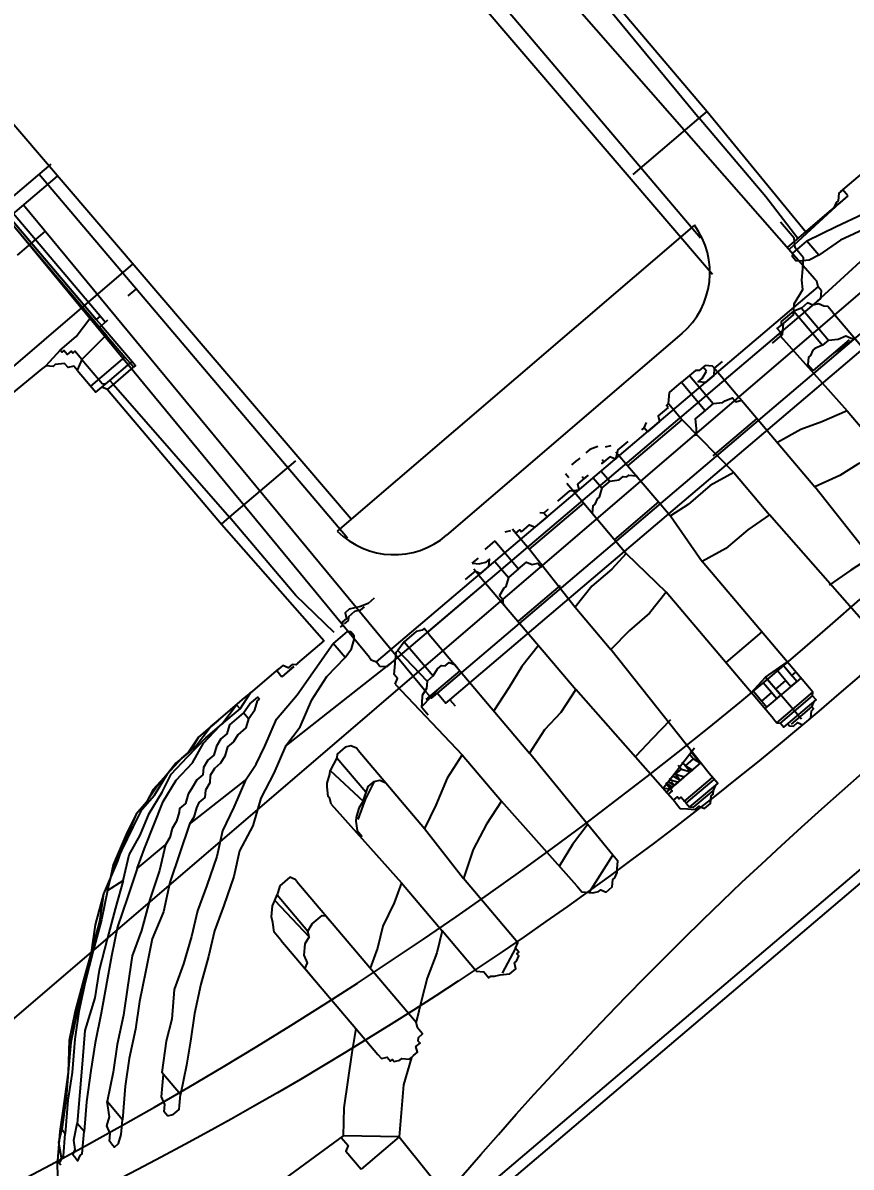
# Model space of a CAD drawing. Extents: x 741 to 1339, y 725 to 848.
# Drawn here: x 1106.1481 to 1106.215, y 786.64 to 786.7324 of the extents above; entities that cross this region are included whole.
import ezdxf

# ---------------------------------------------------------------- set-up
doc = ezdxf.new("R2010")
doc.units = 0
doc.header["$MEASUREMENT"] = 0
doc.linetypes.add('CONTINU', pattern=[0])
for name, color, linetype in [('Lay Out', 31, 'CONTINUOUS'), ('PAREDES', 7, 'CONTINUOUS'), ('PENA-008', 8, 'CONTINUOUS'), ('Textos', 7, 'CONTINUOUS')]:
    doc.layers.add(name, color=color, linetype=linetype)
doc.styles.add('PADRAO MK', font='AVGARDN.TTF')

# ---------------------------------------------------------------- blocks, each defined once
blk = doc.blocks.new('A$C12870BC7')
at = {"layer": 'Lay Out', "linetype": 'CONTINU', "ltscale": 0.6}
for p, q in [((0.5601390961999755, 1.334536180841283), (0.5601390961999755, 2.093738953099333)), ((0.5951683744190746, 1.330536813411541), (0.5951683744190746, 2.093738953099333)), ((0.5966534100440981, 1.334536180841283), (0.5586540605749519, 1.334536180841283)), ((0.5901717362960994, 1.328536283556573), (0.5651357343229506, 1.328536283556573))]:
    blk.add_line(p, q, dxfattribs=at)
for points in [[(0.6967565230660853, 1.321658732259962, -0.2346582876404976), (0.4303906539192326, 1.338361072282638, -0.2724958945793168), (0.3803914981811545, 1.424962139479035), (0.3803914981645562, 1.698162576223027, 0.181631847813923), (0.3554664030363597, 1.764220735829227), (0.3205243895328636, 1.803931237644761, -0.2287867366479341), (0.2969057448005401, 1.90080262612743), (0.3316987892968086, 2.113929836865523, -0.2933850769830161), (0.4511025660842165, 2.213944136514343, -0.1403447976405282), (0.7096735825845712, 2.213944136514343, -0.2933837954723123), (0.8290773593718654, 2.113929836865523), (0.8638704042031691, 1.90080262612743, -0.2287867366479265), (0.8402517594708456, 1.803931237644761), (0.8325992414578991, 1.795234391070167)], [(0.5601390961999755, 1.361677215980322), (0.4656318878979278, 1.361677215980322, -0.4350229452934887), (0.3681762220110727, 1.462109669691486), (0.3681762220110727, 1.821039194144092)], [(0.6947751084043716, 1.321677900749833), (0.4660010398337704, 1.321677900749833, -0.431665861156817), (0.3281769067804703, 1.463028193576307), (0.3281769067804703, 1.80784181286846)], [(0.4825585921971083, 0.8032632683002845, -0.3597921517499506), (0.407233389191731, 0.8373111928786017), (0.3281769067804703, 1.000554666884241, -0.2647813905826798), (0.3378549127392603, 1.177790438661773, -0.4712913038791305), (0.8229212354989954, 1.177790438661773, -0.264781390582695), (0.8325992414578991, 1.000554666884241), (0.7535427590465247, 0.8373111928786017, -0.3597921517499867), (0.6782175560410337, 0.8032632683002845, 0.123434355026212), (0.4790812568735987, 0.8024173506307903)]]:
    blk.add_lwpolyline(points, format="xyb", dxfattribs=at)
for points in [[(0.554774333235116, 1.360619608153925), (0.5549411124591757, 1.396790581048677)], [(0.554774333235116, 1.360619608153925), (0.5549401314048623, 1.396577810619888)], [(0.5549851415553917, 1.360193086242148), (0.5551519207794513, 1.3963640591369)], [(0.6012072210796191, 1.324872095662627), (0.6004416094303338, 1.389559211287192)], [(0.5555362573581419, 1.38742573901915), (0.5554077392501426, 1.359552812847156)], [(0.5551077733377383, 1.386789389841184), (0.5549871036639047, 1.360618627099726)], [(0.5963527433877402, 1.333405477062357), (0.5965656321619122, 1.379576660110402)], [(0.5435504774390552, 1.372161207184504), (0.5603593413136991, 1.372083703897957)], [(0.5539721858874032, 1.325089889708138), (0.5548273101650807, 1.372109211308739)], [(0.5589051479200293, 1.333578142611955), (0.5590827187409673, 1.372089590223609)], [(0.5437583425965045, 1.371096373986362), (0.5601390961999755, 1.371020844655519)], [(0.5556508040155563, 1.319975550983159), (0.5565245683241642, 1.371037510730744)], [(0.5535330286157318, 1.368285229915969), (0.5565118146187729, 1.368271495156492)], [(0.5511552738370824, 1.360210745218652), (0.5528574372675052, 1.3602028967846), (0.554774333235116, 1.360619608153925)], [(0.5547655037467507, 1.358704674294827), (0.554774333235116, 1.360619608153925)], [(0.554774333235116, 1.360619608153925), (0.5547655037467507, 1.358704674294827)], [(0.5549871036639047, 1.360618627099726), (0.5549851415553917, 1.360193086242148)], [(0.5358358029639589, 1.360281381125347), (0.5492393589236713, 1.360006804278342)], [(0.5511552738370824, 1.360210745218652), (0.5494521293524599, 1.360005823223915), (0.5492393589236713, 1.360006804278342)], [(0.5511454632945174, 1.358083040930765), (0.5511474254030304, 1.358508581788342), (0.5507228655996528, 1.358723314325758), (0.5507248277081658, 1.359148855183335), (0.5500884785303128, 1.359577339203739), (0.5498757081015242, 1.359578320257938), (0.5494521293524599, 1.360005823223915), (0.5492393589236713, 1.360006804278342)], [(0.551998507118185, 1.358504657571316), (0.552002431335211, 1.359355739286471), (0.5517896609064223, 1.359356720340671), (0.5517906419607357, 1.359569490769459), (0.5513651011031584, 1.359571452878086), (0.5513670632116714, 1.359996993735663), (0.5511542927828827, 1.359997974789863), (0.5511552738370824, 1.360210745218652)], [(0.5549821983925654, 1.359554774955782), (0.5547694279637767, 1.359555756009982)], [(0.5549821983925654, 1.359554774955782), (0.5549645394159484, 1.355724907237359)], [(0.5549851415553917, 1.360193086242148), (0.5549821983925654, 1.359554774955782)], [(0.5549821983925654, 1.359554774955782), (0.5556205096789313, 1.359551831792956)], [(0.555410682412969, 1.360191124133522), (0.5549851415553917, 1.360193086242148)], [(0.5556205096789313, 1.359551831792956), (0.5554077392501426, 1.359552812847156)], [(0.5581757169330217, 1.359965599999455), (0.5590267986481763, 1.359961675782429)], [(0.551998507118185, 1.358504657571316), (0.5511454632945174, 1.358083040930765)], [(0.551998507118185, 1.358504657571316), (0.55198869657562, 1.35637695328343)], [(0.551998507118185, 1.358504657571316), (0.5547655037467507, 1.358704674294827)], [(0.5547655037467507, 1.358704674294827), (0.5547547121498724, 1.356364199577925)], [(0.5547655037467507, 1.358704674294827), (0.5547547121498724, 1.356364199577925)], [(0.5511454632945174, 1.358083040930765), (0.5511346716976391, 1.35574256621409), (0.551772982984005, 1.355739623051264)], [(0.5511376148604654, 1.356380877500456), (0.5511346716976391, 1.35574256621409), (0.551772982984005, 1.355739623051264)], [(0.5511376148604654, 1.356380877500456), (0.5547547121498724, 1.356364199577925)], [(0.5519837913042807, 1.355313101139487), (0.551772982984005, 1.355739623051264)], [(0.551772982984005, 1.355739623051264), (0.5526240646991596, 1.355735698834238)], [(0.5519837913042807, 1.355313101139487), (0.551772982984005, 1.355739623051264)], [(0.55198869657562, 1.35637695328343), (0.551986734467107, 1.355951412425853), (0.5521985238415823, 1.355737660942864), (0.5526240646991596, 1.355735698834238)], [(0.5526221025906466, 1.35531015797666), (0.5526240646991596, 1.355735698834238)], [(0.5526240646991596, 1.355735698834238), (0.5547517689871597, 1.355725888291559)], [(0.5547498068786467, 1.355300347433982), (0.5547517689871597, 1.355725888291559)], [(0.5547498068786467, 1.355300347433982), (0.5547517689871597, 1.355725888291559)], [(0.5549645394159484, 1.355724907237359), (0.5549625773074354, 1.355299366379782), (0.5547498068786467, 1.355300347433982)], [(0.5547517689871597, 1.355725888291559), (0.5547547121498724, 1.356364199577925)], [(0.5547547121498724, 1.356364199577925), (0.5547517689871597, 1.355725888291559)], [(0.5549645394159484, 1.355724907237359), (0.5547517689871597, 1.355725888291559)], [(0.5519837913042807, 1.355313101139487), (0.5519180606689247, 1.341057482410193)], [(0.5519837913042807, 1.355313101139487), (0.5526221025906466, 1.35531015797666)], [(0.5526221025906466, 1.35531015797666), (0.5527691423840793, 1.341053558193167)], [(0.5526221025906466, 1.35531015797666), (0.5547498068786467, 1.355300347433982)], [(0.6028359237859036, 1.355078629171445), (0.6025574227217589, 1.340823991496578)], [(0.6034742350722695, 1.355075686008846), (0.6034085044369135, 1.340820067279552)], [(0.5519180606689247, 1.341057482410193), (0.5527691423840793, 1.341053558193167)], [(0.5519180606689247, 1.341057482410193), (0.5520729488964093, 1.328503046057236)], [(0.5531368010404663, 1.32849814078601), (0.552730881268019, 1.33275551147041), (0.5527691423840793, 1.341053558193167)], [(0.5527691423840793, 1.341053558193167), (0.5597905665343319, 1.341021183402759)], [(0.59553599857162, 1.340856366287213), (0.6025574227217589, 1.340823991496578)], [(0.6022867700916663, 1.32827151725202), (0.6025191616056986, 1.332525944773593), (0.6025574227217589, 1.340823991496578)], [(0.6025574227217589, 1.340823991496578), (0.6034085044369135, 1.340820067279552)], [(0.6034085044369135, 1.340820067279552), (0.6031378518068209, 1.328267593034994)], [(0.5952418006392577, 1.3231974017515), (0.5963056527832009, 1.323192496480274), (0.5969469072323932, 1.323827864603814), (0.5980107593763364, 1.323822959332588), (0.5986520138255287, 1.324458327456128), (0.5999305985067735, 1.32487798198828), (0.6003590825271772, 1.325514331166019), (0.6010003369763695, 1.326149699289786), (0.601641591425448, 1.326785067413326), (0.6016464966967874, 1.327848919557269), (0.602074980717191, 1.328485268735008), (0.602082829151243, 1.330187432165545)], [(0.5414373706195761, 1.32919041005654), (0.5393096663316896, 1.329200220599219), (0.5380310816503311, 1.328780566067067), (0.5365416886488106, 1.328787433446919), (0.535476855450554, 1.328579568289356), (0.5341992518235088, 1.32837268418622), (0.5327078967134753, 1.327954010708496), (0.5314302930864301, 1.327747126605132), (0.5288711616154274, 1.326482276683478), (0.5278043663086578, 1.325848870668338), (0.5265248005730996, 1.325216445707625), (0.5252452348375414, 1.324584020746912)], [(0.5405862889044215, 1.329194334273566), (0.5393096663316896, 1.329200220599219), (0.5378183112215424, 1.328781547121267), (0.5365416886488106, 1.328787433446919), (0.535476855450554, 1.328579568289356), (0.5337737109659315, 1.32837464629462), (0.5327078967134753, 1.327954010708496), (0.5314302930864301, 1.327747126605132), (0.5299379569220832, 1.327115682698619), (0.5286583911866387, 1.326483257737905), (0.5273788254510805, 1.325850832776965), (0.5265248005730996, 1.325216445707625), (0.5252452348375414, 1.324584020746912)], [(0.5256707756951187, 1.324582058638285), (0.5271650739679785, 1.325639043402376), (0.5286574101323254, 1.326270487308889), (0.5305762682085629, 1.327112739535792), (0.532068604372796, 1.327744183442306), (0.5335589784286299, 1.32795008649147), (0.535476855450554, 1.328579568289356), (0.5371799999351765, 1.328784490284093), (0.538669392936697, 1.328777622904241), (0.5405862889044215, 1.329194334273566), (0.5414373706195761, 1.32919041005654)], [(0.5271591876424395, 1.324362420829644), (0.5288672373984014, 1.325631194968324), (0.5305723439915369, 1.326261657820638), (0.532278431638872, 1.32710489110174), (0.5341963086607961, 1.327734372899855), (0.535688644825143, 1.328365816806368), (0.5376045597385541, 1.328569757746905), (0.5397332450807539, 1.328772717633015), (0.5414354085110631, 1.328764869198963), (0.5433523044786739, 1.329181580568289)], [(0.5405862889044215, 1.329194334273566), (0.5407990593332102, 1.329193353219367)], [(0.5414373706195761, 1.32919041005654), (0.5439906157650398, 1.329178637405462)], [(0.5433503423701609, 1.328756039710711), (0.5433523044786739, 1.329181580568289)], [(0.5433503423701609, 1.328756039710711), (0.5448416974803081, 1.329174713188436), (0.5450544679090967, 1.329173732134237)], [(0.5439906157650398, 1.329178637405462), (0.5433523044786739, 1.329181580568289)], [(0.5439906157650398, 1.329178637405462), (0.5450544679090967, 1.329173732134237)], [(0.5450544679090967, 1.329173732134237), (0.5478204834833491, 1.329160978428732)], [(0.5478204834833491, 1.329160978428732), (0.5476077130545605, 1.329161959482931), (0.5476047698918478, 1.328523648196565)], [(0.549306933322157, 1.328515799762513), (0.5490941628933683, 1.32851678081694), (0.5488823735187793, 1.328730532299929), (0.548456832661202, 1.328732494408328), (0.5482460243409264, 1.329159016320332), (0.5478204834833491, 1.329160978428732)], [(0.5573922096162391, 1.328478519700653), (0.5567538983298732, 1.328481462863479), (0.5561165680978206, 1.328697176455094), (0.555267448491179, 1.329126641529697), (0.5548419076334881, 1.329128603638324), (0.5546271750961864, 1.328704043834946), (0.5542016342386091, 1.328706005943346), (0.5539878827556208, 1.328494216568984), (0.5537751123268322, 1.328495197623184)], [(0.6073962035455338, 1.32888628323623), (0.6071834331167452, 1.328887264290429), (0.6067559301506549, 1.328463685541479), (0.6065431597217525, 1.328464666595679), (0.6061166378099756, 1.328253858275289), (0.605903867381187, 1.328254839329716)], [(0.6073962035455338, 1.32888628323623), (0.6101622191197862, 1.328873529530952)], [(0.6076060308114961, 1.328246990895664), (0.6076089739743225, 1.32888530218203), (0.6073962035455338, 1.32888628323623)], [(0.52864858064396, 1.324355553449792), (0.5301418978626202, 1.325199767785321), (0.5337678246403925, 1.327098023721888), (0.5356857016623167, 1.327727505520002), (0.5376016165757278, 1.327931446460539), (0.5393067231688633, 1.328561909312853), (0.5412226380822744, 1.328765850253163), (0.5433503423701609, 1.328756039710711)], [(0.5433483802616479, 1.328330498853134), (0.5418589872601274, 1.328337366232759), (0.5412187138652484, 1.327914768538008), (0.5405804025788825, 1.327917711700835), (0.5399411102382032, 1.327707884434872), (0.5393008368433243, 1.327285286740121), (0.5386625255569584, 1.32728822990272), (0.5380232332162791, 1.327078402636758), (0.5375957302501888, 1.326654823887807), (0.5369574189638229, 1.326657767050406), (0.5363181266231436, 1.326447939784444), (0.5356788342824643, 1.326238112518482), (0.5350385608875854, 1.325815514823731), (0.5344002496012195, 1.32581845798633), (0.5341864981182312, 1.325606668611968), (0.5335462247232385, 1.32518407091699), (0.532906932382673, 1.324974243651027), (0.532266658987794, 1.324551645956277), (0.5316273666471147, 1.324341818690314)], [(0.5433454370989352, 1.327692187566768), (0.5433483802616479, 1.328330498853134)], [(0.5433454370989352, 1.327692187566768), (0.5441974998682895, 1.327901033778531), (0.5448377732632821, 1.328323631473282), (0.5450505436920707, 1.328322650419082)], [(0.5433483802616479, 1.328330498853134), (0.5442004430311158, 1.328539345064897), (0.5450515247462704, 1.328535420847871), (0.5450505436920707, 1.328322650419082)], [(0.5488813924645797, 1.32851776187114), (0.5476047698918478, 1.328523648196565)], [(0.5484558516070024, 1.328519723979539), (0.5476047698918478, 1.328523648196565)], [(0.5488813924645797, 1.32851776187114), (0.5484558516070024, 1.328519723979539)], [(0.5484558516070024, 1.328519723979539), (0.5488813924645797, 1.32851776187114)], [(0.549306933322157, 1.328515799762513), (0.5520729488964093, 1.328503046057236)], [(0.5563283574722959, 1.328483424972106), (0.5559028166147186, 1.328485387080505), (0.5554782568114547, 1.32870011961792), (0.5548399455249751, 1.328703062780747), (0.5546261940419868, 1.328491273406158), (0.5542006531844095, 1.328493235514557)], [(0.6067549490963415, 1.32825091511269), (0.6012219368934097, 1.328063652094457)], [(0.6012229179477231, 1.328276422523473), (0.6065421786675529, 1.32825189616689)], [(0.6031378518068209, 1.328267593034994), (0.605903867381187, 1.328254839329716)], [(0.6067549490963415, 1.32825091511269), (0.6065421786675529, 1.32825189616689)], [(0.6076060308114961, 1.328246990895664), (0.6065421786675529, 1.32825189616689)], [(0.6065421786675529, 1.32825189616689), (0.6067549490963415, 1.32825091511269)], [(0.6076060308114961, 1.328246990895664), (0.6067549490963415, 1.32825091511269)], [(0.5433454370989352, 1.327692187566768), (0.5427051637039426, 1.32726958987179), (0.541854081988788, 1.327273514088816), (0.5412147896482224, 1.327063686822854), (0.5405764783617428, 1.32706662998568), (0.5399362049668639, 1.326644032290929), (0.5392969126262983, 1.326434205024739), (0.5386586013399324, 1.326437148187566), (0.5380193089992531, 1.326227320921603), (0.5375918060331628, 1.325803742172425), (0.5369525136924835, 1.325593914906463), (0.5365250107263932, 1.325170336157512), (0.5358866994400273, 1.325173279320111), (0.5354601775281367, 1.324962470999949), (0.5348199041332578, 1.324539873305199), (0.5341806117925785, 1.324330046039236)], [(0.5399244323157859, 1.324090787145238), (0.5414157874258194, 1.32450946062319), (0.5429081235901663, 1.325140904529704), (0.545040733149392, 1.326194946130968), (0.5475959404034825, 1.326608714337468), (0.552495546591274, 1.327862772662243)], [(0.5524886792114216, 1.326373379660723), (0.552495546591274, 1.327862772662243)], [(0.5524886792114216, 1.326373379660723), (0.5533407419808896, 1.326582225872485), (0.5539810153757685, 1.327004823567236), (0.5541947668588705, 1.327216612941825), (0.5541967289673835, 1.327642153799403)], [(0.5541967289673835, 1.327642153799403), (0.5539849395927945, 1.327855905282618), (0.552495546591274, 1.327862772662243)], [(0.6027025004066786, 1.326141850855507), (0.6018523997457237, 1.326358545501549), (0.6012160505678708, 1.326787029521725), (0.6010042611933955, 1.327000781004941), (0.6010062233019084, 1.327426321862518)], [(0.6010062233019084, 1.327426321862518), (0.6012199747848967, 1.32763811123688), (0.602709367786531, 1.327631243857255)], [(0.6027025004066786, 1.326141850855507), (0.602709367786531, 1.327631243857255)], [(0.6152451641086714, 1.323743493937641), (0.6137577332155502, 1.324175902175071), (0.612271283376856, 1.324821080841289), (0.6101484843601952, 1.325894743527684), (0.6075972013231308, 1.326332057036339), (0.605259669769282, 1.326981159919583), (0.602709367786531, 1.327631243857255)], [(0.5441798408916725, 1.324071166060108), (0.5460967368592833, 1.324487877429434), (0.5482293464185091, 1.325541919030698), (0.5503599938692219, 1.326170419774613), (0.5524886792114216, 1.326373379660723)], [(0.5765317376651069, 1.326262520529568), (0.5771700489514728, 1.326259577366741)], [(0.5773828193802615, 1.326258596312542), (0.5771700489514728, 1.326259577366741)], [(0.579084001756371, 1.326037977449701), (0.5784466715242047, 1.326253691041089), (0.5780211306666274, 1.326255653149715)], [(0.6109897555327848, 1.323763115022771), (0.6092895542109886, 1.324196504314401), (0.6071667551943278, 1.325270167001023), (0.6048292236403654, 1.325919269884267), (0.6027025004066786, 1.326141850855507)], [(0.5652509807220554, 1.325463434689951), (0.5656745594711197, 1.325035931723974)], [(0.5652509807220554, 1.325463434689951), (0.5658892920084213, 1.325460491527352)], [(0.5678052069218325, 1.325664432467661), (0.5667413547777755, 1.325669337739114)], [(0.5678052069218325, 1.325664432467661), (0.5677914721621278, 1.32268564646462)], [(0.5692936188690396, 1.32544479465902), (0.5688690590657757, 1.325659527196436)], [(0.5695063892978283, 1.325443813604821), (0.5695044271893153, 1.325018272747243), (0.5699299680468926, 1.325016310638844), (0.5699289869926929, 1.324803540210056)], [(0.5695044271893153, 1.325018272747243), (0.5695063892978283, 1.325443813604821)], [(0.575251190875349, 1.325417325139838), (0.5752413803326704, 1.323289620851952)], [(0.575677712787126, 1.325628133460228), (0.575679674895639, 1.326053674317805)], [(0.5799321403086992, 1.325395741946082), (0.5795075805054353, 1.325610474483497)], [(0.585461228294605, 1.324731923249161), (0.5854622093489183, 1.324944693677949), (0.585674979777707, 1.324943712623522), (0.5861024827437973, 1.3253672913727), (0.5863162342267856, 1.325579080747289)], [(0.585674979777707, 1.324943712623522), (0.5861024827437973, 1.3253672913727), (0.5863162342267856, 1.325579080747289), (0.5875928567995174, 1.325573194421636)], [(0.5875928567995174, 1.325573194421636), (0.5875791220399265, 1.322594408418595)], [(0.5884439385147857, 1.32556927020461), (0.5875928567995174, 1.325573194421636)], [(0.5884439385147857, 1.32556927020461), (0.588430203755081, 1.322590484201569)], [(0.5903529860483445, 1.3242838181434), (0.5903559292110572, 1.324922129429993), (0.5899323504619929, 1.325349632395969), (0.589294039175627, 1.325352575558796), (0.5890822498011516, 1.325566327041784), (0.5884439385147857, 1.32556927020461)], [(0.5897176179246912, 1.324925072592592), (0.5897195800332042, 1.325350613450169)], [(0.5252452348375414, 1.324584020746912), (0.5231106631698026, 1.323104438287842), (0.5214016323596411, 1.321622893720374), (0.5192670606919023, 1.320143311261305), (0.5173452594529522, 1.318662747748263), (0.515423458214002, 1.317182184234994), (0.5137134463496409, 1.315487869238737), (0.5117906640563774, 1.31379453529668), (0.5100816332462159, 1.312312990729211), (0.5081578698987528, 1.310406886358365), (0.5066596474088669, 1.308498819879119), (0.5051624059731807, 1.306803523828435)], [(0.5256707756951187, 1.324582058638285), (0.5237489744561685, 1.323101495125016), (0.5216144027884297, 1.321621912666174), (0.519479831120691, 1.320142330207105), (0.5175580298817408, 1.318661766693836), (0.5158489990715793, 1.317180222126368), (0.5139252357241162, 1.315274117755521), (0.5122162049139547, 1.313792573188053), (0.5102924415664916, 1.311886468817434)], [(0.5252452348375414, 1.324584020746912), (0.5235362040273799, 1.323102476179216), (0.5214016323596411, 1.321622893720374), (0.5194808121750043, 1.320355100635894), (0.5173462405072655, 1.318875518177052), (0.5154244392683154, 1.317394954663783), (0.5137134463496409, 1.315487869238737), (0.512217185968268, 1.314005343616842), (0.5102944036750046, 1.312312009675011)], [(0.52864858064396, 1.324355553449792), (0.5265149900305346, 1.323088741419738), (0.5243813994169955, 1.321821929389458), (0.5224595981780453, 1.320341365876416), (0.5188287661289337, 1.317379257795679), (0.5169069648899836, 1.31589869428241), (0.5151979340798221, 1.314417149714942), (0.5132751517866723, 1.312723815772884), (0.5115651399221974, 1.311029500776627)], [(0.5271591876424395, 1.324362420829644), (0.5252383674578027, 1.323094627745164), (0.5231037957900639, 1.321615045286322), (0.5209692241222115, 1.320135462827253), (0.51926019331205, 1.318653918259784), (0.5169128512155226, 1.317175316855142), (0.5152028393511614, 1.315481001858885), (0.5115690641392234, 1.311880582491781)], [(0.5341806117925785, 1.324330046039236), (0.5299134305656139, 1.321796421978902), (0.5279916293266638, 1.320315858465634), (0.525859019767438, 1.319261816864142), (0.5237234670454995, 1.317569463976511), (0.5218016658065494, 1.316088900463242), (0.5200926349963879, 1.314607355895774), (0.5181708337574378, 1.313126792382505), (0.5164618029472763, 1.311645247815036), (0.5145380395998131, 1.30973914344419)], [(0.5316273666471147, 1.324341818690314), (0.5299193168912666, 1.323073044551634), (0.5277857262777275, 1.321806232521354), (0.5256511546099887, 1.320326650062512), (0.5237313154795515, 1.31927162740682), (0.5218085331862881, 1.317578293464763), (0.5200995023761266, 1.316096748897294), (0.5181777011371764, 1.314616185384025), (0.5164686703270149, 1.313134640816557), (0.5145468690880648, 1.311654077303288)], [(0.5256707756951187, 1.324582058638285), (0.5271591876424395, 1.324362420829644)], [(0.52864858064396, 1.324355553449792), (0.5316273666471147, 1.324341818690314)], [(0.5341806117925785, 1.324330046039236), (0.5399244323157859, 1.324090787145238)], [(0.5539721858874032, 1.325089889708138), (0.5539712048332035, 1.32487711927935), (0.5541820131534791, 1.324450597367573)], [(0.5541820131534791, 1.324450597367573), (0.5541800510449661, 1.324025056509996)], [(0.5541820131534791, 1.324450597367573), (0.6009915074880041, 1.324234765430461)], [(0.5639714149864972, 1.324831009729238), (0.5650352671304404, 1.324826104458012), (0.565246075450716, 1.324399582546008), (0.5660971571658706, 1.324395658328982), (0.5665246601319609, 1.32481923707816), (0.5660991192743836, 1.324821199186559)], [(0.5650333050219274, 1.324400563600435), (0.5650293808049014, 1.323549481885053)], [(0.5650333050219274, 1.324400563600435), (0.5650362481847537, 1.3250388748868)], [(0.5660991192743836, 1.324821199186559), (0.5656745594711197, 1.325035931723974)], [(0.5667354684522365, 1.324392715166383), (0.5667276200181846, 1.322690551735846)], [(0.5695044271893153, 1.325018272747243), (0.5694965787552633, 1.323316109316934)], [(0.5699289869926929, 1.324803540210056), (0.5707800687078475, 1.32479961599303), (0.5709908770281231, 1.324373094081025), (0.572267499600855, 1.3243672077556), (0.572269461709368, 1.324792748613177), (0.572695002567059, 1.324790786504551), (0.572269461709368, 1.324792748613177)], [(0.572269461709368, 1.324792748613177), (0.5720576723348927, 1.325006500096165)], [(0.5737588547110022, 1.324785881233325), (0.575035477283734, 1.324779994907672), (0.575671826461587, 1.324351510887496), (0.5758865589988886, 1.324776070690646), (0.5769504111428319, 1.324771165419421), (0.5765248702852546, 1.32477312752782)], [(0.5765248702852546, 1.32477312752782), (0.5765258513395679, 1.324985897956836)], [(0.5771612194631075, 1.324344643507644), (0.5771563141918818, 1.3232807913637)], [(0.5780123011783758, 1.324340719290618), (0.5780073959070364, 1.323276867146674)], [(0.5812058197187184, 1.324751544334291), (0.5801419675747752, 1.324756449605516), (0.5795016941798963, 1.324333851910765), (0.5792908858596206, 1.324760373822542), (0.578439804144466, 1.324764298039568), (0.5786525745732547, 1.324763316985369)], [(0.5786525745732547, 1.324763316985369), (0.5786535556274544, 1.324976087414157)], [(0.5799291971459866, 1.324757430659716), (0.5798978034096649, 1.317948776938479)], [(0.585461228294605, 1.324731923249161), (0.5843973761506618, 1.324736828520386), (0.5841826436133601, 1.324312268717009), (0.5829060210405146, 1.324318155042661), (0.5829079831490276, 1.324743695900239), (0.5826952127202389, 1.324744676954438), (0.5829079831490276, 1.324743695900239)], [(0.5829079831490276, 1.324743695900239), (0.5833345050609182, 1.324954504220401)], [(0.585674979777707, 1.324943712623522), (0.5856671313435413, 1.323241549193213)], [(0.5912060298720121, 1.324705434783951), (0.5903549481568575, 1.324709359000977), (0.5899274451907672, 1.324285780252026), (0.5890763634756127, 1.324289704469052), (0.5886527847265484, 1.324717207435256), (0.5890783255841257, 1.32471524532663)], [(0.5890783255841257, 1.32471524532663), (0.5897176179246912, 1.324925072592592)], [(0.5903529860483445, 1.3242838181434), (0.5902970659555535, 1.312155903702219)], [(0.6009915074880041, 1.324234765430461), (0.6012062400253058, 1.324659325233839), (0.6012072210796191, 1.324872095662627)], [(0.5441798408916725, 1.324071166060108), (0.5420472313324467, 1.323017124458843), (0.5399156028274206, 1.32217585328614), (0.5379947826427838, 1.32090806020166), (0.5358631541377576, 1.320066789029184), (0.5341551043819095, 1.318798014890504), (0.5320215137683704, 1.317531202860224), (0.5301016746379332, 1.316476180204759), (0.5283936248820851, 1.315207406066079), (0.5264728046973346, 1.313939612981599), (0.5245510034583845, 1.31245904946833), (0.522841972648223, 1.310977504900862), (0.5213466933211635, 1.309707749707982), (0.5194248920822133, 1.308227186194713)], [(0.5399244323157859, 1.324090787145238), (0.5377918227565601, 1.323036745543973), (0.5358729646804363, 1.32219449331707), (0.5341649149244745, 1.320925719178391), (0.532031324311049, 1.319658907148337), (0.5301114851806119, 1.318603884492646), (0.5284034354246501, 1.317335110353966), (0.5264826152400133, 1.316067317269486), (0.5245627761095761, 1.315012294613794), (0.5228527642451013, 1.313317979617537), (0.5213584659722414, 1.312260994853446), (0.5194356836790917, 1.310567660911389)], [(0.5441798408916725, 1.324071166060108), (0.555454711509185, 1.323593629326766)], [(0.5541712215566008, 1.322110122650898), (0.5545977434684914, 1.32232093097106), (0.5545997055770044, 1.322746471828637), (0.5548134570599927, 1.322958261203226), (0.555240960026083, 1.323381839952404), (0.555454711509185, 1.323593629326766)], [(0.5541800510449661, 1.324025056509996), (0.5546036297940304, 1.323597553543792), (0.5548164002228191, 1.323596572489592)], [(0.5548164002228191, 1.323596572489592), (0.6003492719846122, 1.323386626878133)], [(0.556094984904064, 1.324016227021744), (0.5558822144752753, 1.324017208075944), (0.555454711509185, 1.323593629326766)], [(0.5569470476735319, 1.324225073233507), (0.556094984904064, 1.324016227021744)], [(0.556094984904064, 1.324016227021744), (0.5562920584647486, 1.320610919106699)], [(0.5569470476735319, 1.324225073233507), (0.5569303697511145, 1.320607975943872)], [(0.558859038369917, 1.323577932458662), (0.55886100047843, 1.324003473316239), (0.5586482300496414, 1.324004454370439), (0.5582236702462637, 1.324219186907854), (0.5569470476735319, 1.324225073233507)], [(0.5588580573156037, 1.323365162029873), (0.5588001751142997, 1.310811706731116)], [(0.5588580573156037, 1.323365162029873), (0.558859038369917, 1.323577932458662)], [(0.558859038369917, 1.323577932458662), (0.5650293808049014, 1.323549481885053)], [(0.5650293808049014, 1.323549481885053), (0.5649989681228931, 1.316953598592605)], [(0.5903490618313185, 1.323432736428245), (0.5963066338375143, 1.323405266909063)], [(0.5963066338375143, 1.323405266909063), (0.5960928823544123, 1.323193477534474)], [(0.5963066338375143, 1.323405266909063), (0.5963085959460273, 1.32383080776664), (0.5967341368036045, 1.323828845658241), (0.5969478882867065, 1.324040635032603), (0.5982245108594384, 1.324034748707177)], [(0.5982245108594384, 1.324034748707177), (0.5982078329370211, 1.320417651417543)], [(0.598861841091491, 1.323819035115562), (0.5982245108594384, 1.324034748707177)], [(0.598861841091491, 1.323819035115562), (0.598846144223387, 1.320414708254944)], [(0.5997109606982463, 1.323389570040959), (0.5995001523779706, 1.323816091952736), (0.598861841091491, 1.323819035115562)], [(0.5997109606982463, 1.323389570040959), (0.6109897555327848, 1.323763115022771)], [(0.6005551750335485, 1.321896252822413), (0.6005581181963748, 1.322534564108778), (0.6003463288217858, 1.322748315591767), (0.6001355205015102, 1.323174837503544), (0.5997109606982463, 1.323389570040959)], [(0.6003492719846122, 1.323386626878133), (0.6005620424134008, 1.323385645823933), (0.6009895453794911, 1.323809224572884)], [(0.6009895453794911, 1.323809224572884), (0.6009915074880041, 1.324234765430461)], [(0.5667276200181846, 1.322690551735846), (0.5660873466233056, 1.322267954041095), (0.565874576194517, 1.322268935095295), (0.5652352838538377, 1.322059107829332), (0.5652333217453247, 1.321633566971755), (0.5650195702623364, 1.321421777597166), (0.5650185892080231, 1.321209007168378)], [(0.5677914721621278, 1.32268564646462), (0.5667276200181846, 1.322690551735846)], [(0.5677914721621278, 1.32268564646462), (0.568642553877396, 1.322681722247594), (0.5688533621976717, 1.322255200335817), (0.5692779220009356, 1.322040467798402), (0.5692759598924226, 1.321614926940825), (0.5694887303212113, 1.321613945886625)], [(0.5694965787552633, 1.323316109316934), (0.5692563388072927, 1.317359518365052)], [(0.5694965787552633, 1.323316109316934), (0.5752413803326704, 1.323289620851952)], [(0.5752413803326704, 1.323289620851952), (0.575216853976201, 1.317970360132009)], [(0.5771563141918818, 1.3232807913637), (0.5765160407970029, 1.322858193668722), (0.5763032703682143, 1.322859174723149), (0.5758767484563236, 1.32264836640276), (0.575663978027535, 1.322649347456959), (0.5752364750614447, 1.322225768708009), (0.5752354940071314, 1.32201299827922)], [(0.5780073959070364, 1.323276867146674), (0.5771563141918818, 1.3232807913637)], [(0.5780073959070364, 1.323276867146674), (0.5786437450848894, 1.322848383126271), (0.5790692859424666, 1.322846421017644), (0.5792810753170556, 1.322632669534656), (0.5794938457458443, 1.322631688480456), (0.5799174244949086, 1.322204185514252), (0.5799164434405952, 1.321991415085463)], [(0.5799223297661342, 1.323268037658195), (0.5856671313435413, 1.323241549193213)], [(0.5875791220399265, 1.322594408418595), (0.5865152698959832, 1.322599313689821), (0.5860867858755796, 1.321962964511854), (0.5856592829094893, 1.321539385762904)], [(0.5856671313435413, 1.323241549193213), (0.5860652026819366, 1.317282015078504)], [(0.588430203755081, 1.322590484201569), (0.5875791220399265, 1.322594408418595)], [(0.588430203755081, 1.322590484201569), (0.589066552932934, 1.322162000181166), (0.5892793233617226, 1.322161019126966), (0.5899166535938889, 1.321945305535351), (0.5899146914853759, 1.321519764677774), (0.5903392512887535, 1.321305032140359), (0.5903382702344402, 1.32109226171157)], [(0.5960928823544123, 1.323193477534474), (0.5962683727214539, 1.315107220186079)], [(0.5541712215566008, 1.322110122650898), (0.5545604634066308, 1.314235654676864)], [(0.6005551750335485, 1.321896252822413), (0.6004963117780449, 1.309130027094639)], [(0.5467173891690322, 1.320655066548412), (0.545651574916576, 1.32023443096206)], [(0.5467173891690322, 1.320655066548412), (0.5467007112466149, 1.317037969258777)], [(0.5484166094366287, 1.320008906827994), (0.5484175904908284, 1.320221677256782), (0.5482067821705527, 1.320648199168559), (0.5477822223672888, 1.320862931705747), (0.5469311406521342, 1.320866855922773), (0.5467173891690322, 1.320655066548412)], [(0.5562920584647486, 1.320610919106699), (0.5558645554986583, 1.320187340357521), (0.555225263157979, 1.319977513091558), (0.5547977601918888, 1.319553934342608), (0.5545840087087868, 1.319342144968019), (0.5545800844917608, 1.318491063252864)], [(0.5569303697511145, 1.320607975943872), (0.5562920584647486, 1.320610919106699)], [(0.5569303697511145, 1.320607975943872), (0.5575696620917938, 1.320817803209835), (0.5579952029493711, 1.320815841101435), (0.5582069923238464, 1.320602089618447), (0.5586325331814237, 1.32060012750982), (0.5588433415016993, 1.320173605598043), (0.5588403983389867, 1.319535294311677)], [(0.5982078329370211, 1.320417651417543), (0.5975705027048548, 1.320633365009158), (0.5973577322760661, 1.320634346063358), (0.5969312103642892, 1.320423537743196), (0.5967184399355006, 1.320424518797395), (0.5962909369694103, 1.320000940048445), (0.5962879938065839, 1.319362628762079)], [(0.5439396009435882, 1.318114575108225), (0.5441543334808898, 1.318539134911603), (0.5441553145352032, 1.318751905340392), (0.5445837985554931, 1.319388254518131), (0.5447975500385951, 1.31960004389272), (0.545437823433474, 1.320022641587471), (0.545651574916576, 1.32023443096206)], [(0.545651574916576, 1.32023443096206), (0.546060437851736, 1.316615371564026)], [(0.5484166094366287, 1.320008906827994), (0.5483783483204547, 1.311710860105009)], [(0.5556508040155563, 1.319975550983159), (0.5556478608528437, 1.319337239696793), (0.5562861721392096, 1.319334296533967), (0.5562842100306966, 1.318908755676389)], [(0.598846144223387, 1.320414708254944), (0.5982078329370211, 1.320417651417543)], [(0.598846144223387, 1.320414708254944), (0.5994824934012399, 1.31998622423454), (0.6001198236334062, 1.319770510642925), (0.6003306319536819, 1.319343988731148), (0.6005424213281572, 1.319130237247933), (0.6005384971111312, 1.318279155532778)], [(0.5567126940509866, 1.319545104854129), (0.5545840087087868, 1.319342144968019)], [(0.5588403983389867, 1.319535294311677), (0.555223301049466, 1.319551972233981)], [(0.5562861721392096, 1.319334296533967), (0.5562812668678703, 1.318270444390023)], [(0.5562842100306966, 1.318908755676389), (0.5562812668678703, 1.318270444390023), (0.5567068077254476, 1.318268482281397), (0.5567038645627349, 1.317630170995031)], [(0.5562861721392096, 1.319334296533967), (0.6084149271935644, 1.319093938240499), (0.6084129650850514, 1.318668397382922)], [(0.5694789197786463, 1.319486241598739), (0.5650107407739711, 1.319506843738068)], [(0.5799046707895172, 1.31943816994), (0.5752237213560534, 1.319459753133756)], [(0.5903304218003882, 1.319390098281261), (0.5856494723669243, 1.319411681475017)], [(0.6001178615248932, 1.319344969785348), (0.5962879938065839, 1.319362628762079)], [(0.6005424213281572, 1.319130237247933), (0.5984156980944704, 1.3193528182194)], [(0.5439396009435882, 1.318114575108225), (0.5441131292020032, 1.309602776902253)], [(0.5567068077254476, 1.318268482281397), (0.6077717106358591, 1.318033029259155), (0.6077687674731465, 1.317394717972789)], [(0.575216853976201, 1.317970360132009), (0.5735137094915785, 1.317765438137499), (0.5713860052036921, 1.317775248679951), (0.5692563388072927, 1.317359518365052)], [(0.575216853976201, 1.317970360132009), (0.575621792694335, 1.31350021901882)], [(0.5798978034096649, 1.317948776938479), (0.5794516604126443, 1.313482560042317)], [(0.5860652026819366, 1.317282015078504), (0.5839394605024495, 1.31771736647876), (0.5815989857857744, 1.317728158075639), (0.5798978034096649, 1.317948776938479)], [(0.5477655444448715, 1.31724583441634), (0.5462732082805246, 1.316614390509827), (0.5447798910619781, 1.315770176174524)], [(0.546060437851736, 1.316615371564026), (0.5471272331585055, 1.317248777579167), (0.5477655444448715, 1.31724583441634), (0.5481901042481354, 1.317031101879152), (0.5484009125684111, 1.316604579967148), (0.5483999315142114, 1.316391809538359)], [(0.5649989681228931, 1.316953598592605), (0.56286930172638, 1.316537868277479), (0.5609514247044558, 1.315908386479592), (0.558820777253743, 1.315279885735677)], [(0.5649989681228931, 1.316953598592605), (0.5649773849291364, 1.312272649159027)], [(0.5692563388072927, 1.317359518365052), (0.5692357366678493, 1.312891339360263)], [(0.5860652026819366, 1.317282015078504), (0.5860446005424933, 1.312813836073943)], [(0.546060437851736, 1.316615371564026), (0.5454211455110567, 1.316405544298064), (0.5447808721161778, 1.315982946603313), (0.5445671206331895, 1.315771157228724), (0.5441386366127858, 1.315134808050757), (0.5441356934499595, 1.314496496764392)], [(0.5962683727214539, 1.315107220186079), (0.5941436115962802, 1.315755342015123), (0.5924443913286837, 1.316401501735541), (0.5903186491493102, 1.316836853135797)], [(0.5337001318965235, 1.312416864135244), (0.5337040561135495, 1.313267945850399), (0.5341325401339532, 1.313904295028138), (0.5343472726712548, 1.314328854831516), (0.5349885271204471, 1.314964222955282), (0.535415049032224, 1.315175031275444)], [(0.535415049032224, 1.315175031275444), (0.5358415709441147, 1.315385839595834)], [(0.535415049032224, 1.315175031275444), (0.5356091794300823, 1.311131412074033)], [(0.5358415709441147, 1.315385839595834), (0.535823911967384, 1.311555971877411)], [(0.5377555237490128, 1.315164239678566), (0.5377565048032125, 1.315377010107355), (0.5375456964829368, 1.315803532019132), (0.5364818443389936, 1.315808437290585), (0.5358415709441147, 1.315385839595834)], [(0.5377555237490128, 1.315164239678566), (0.5376868499508305, 1.300270309663134)], [(0.5962683727214539, 1.315107220186079), (0.5962477705820106, 1.310639041181517)], [(0.5545604634066308, 1.314235654676864), (0.552429815955918, 1.313607153933177), (0.5502972063966922, 1.312553112331685), (0.5483783483204547, 1.311710860105009)], [(0.5545604634066308, 1.314235654676864), (0.5545378991586745, 1.309341934814725)], [(0.575621792694335, 1.31350021901882), (0.5734921262979356, 1.313084488703922), (0.5713644220099354, 1.3130942992466), (0.5692357366678493, 1.312891339360263)], [(0.575559986276005, 1.300095682004908), (0.575621792694335, 1.31350021901882)], [(0.5793898539943143, 1.300078023028178), (0.5794516604126443, 1.313482560042317)], [(0.5860446005424933, 1.312813836073943), (0.5839178773088065, 1.313036417045183), (0.5815774025920177, 1.313047208642061), (0.5794516604126443, 1.313482560042317)], [(0.5083696592732281, 1.310193134875377), (0.5083706403275414, 1.310405905304165), (0.508797162239432, 1.310616713624327), (0.5094403787970236, 1.311677622605671), (0.5102944036750046, 1.312312009675011)], [(0.5102924415664916, 1.311886468817434), (0.5102944036750046, 1.312312009675011)], [(0.5337001318965235, 1.312416864135244), (0.5336569655091239, 1.303054965268316)], [(0.5649773849291364, 1.312272649159027), (0.5628467374784236, 1.31164414841534), (0.5609308225650125, 1.311440207474803), (0.5588001751142997, 1.310811706731116)], [(0.5651342352651341, 1.300143753663647), (0.5649773849291364, 1.312272649159027)], [(0.5687513325546547, 1.300127075741344), (0.5692357366678493, 1.312891339360263)], [(0.5861985077156646, 1.30004662929197), (0.5860446005424933, 1.312813836073943)], [(0.5083696592732281, 1.310193134875377), (0.5083706403275414, 1.310405905304165), (0.5090099326682207, 1.310615732570128), (0.5102924415664916, 1.311886468817434)], [(0.5096443197375606, 1.309761707692147), (0.5096462818460736, 1.310187248549724), (0.5100728037578506, 1.310398056870113), (0.5105012877782542, 1.311034406047852), (0.5115690641392234, 1.311880582491781)], [(0.5115651399221974, 1.311029500776627), (0.5115690641392234, 1.311880582491781)], [(0.5126191815235757, 1.308896891217287), (0.512620162577889, 1.309109661646076), (0.5130476655439793, 1.309533240395254), (0.5132633791354806, 1.31017057062742), (0.5139036525304732, 1.310593168322171), (0.5145468690880648, 1.311654077303288)], [(0.5145380395998131, 1.30973914344419), (0.5145468690880648, 1.311654077303288)], [(0.5356091794300823, 1.311131412074033), (0.535823911967384, 1.311555971877411)], [(0.535823911967384, 1.311555971877411), (0.5364632043080633, 1.311765799143373), (0.5375270564520065, 1.311760893872147), (0.5377388458265955, 1.311547142389159), (0.5377368837180825, 1.311121601531582)], [(0.5483783483204547, 1.311710860105009), (0.5481420325895101, 1.306605350868281)], [(0.5898156050051853, 1.300029951369666), (0.5902970659555535, 1.312155903702219)], [(0.5962477705820106, 1.310639041181517), (0.5941230094568368, 1.311287163010334), (0.5924218270807273, 1.311507781873402), (0.5902970659555535, 1.312155903702219)], [(0.5096443197375606, 1.309761707692147), (0.5096433386832473, 1.309548937263358), (0.5100698605951379, 1.309759745583747), (0.5102826310239266, 1.30975876452932), (0.5109238854730052, 1.310394132653087), (0.5115651399221974, 1.311029500776627)], [(0.5175070150602892, 1.307597704396599), (0.5175089771688022, 1.308023245254176), (0.5179364801348925, 1.308446824003354), (0.5181521937265074, 1.309084154235521), (0.518793448175586, 1.30971952235906), (0.5194347026247783, 1.3103548904826), (0.5194356836790917, 1.310567660911389)], [(0.5194248920822133, 1.308227186194713), (0.5194356836790917, 1.310567660911389)], [(0.5356091794300823, 1.311131412074033), (0.5349698870895168, 1.310921584808071), (0.5343286326403245, 1.310286216684531), (0.5341129190487095, 1.309648886452365), (0.5336863971369326, 1.309438078132203), (0.5336814918655932, 1.30837422598826)], [(0.5585383519725724, 1.300174166345656), (0.5588001751142997, 1.310811706731116)], [(0.5126191815235757, 1.308896891217287), (0.5126172194150627, 1.30847135035971), (0.51304276027264, 1.308469388251311), (0.5136830336675189, 1.308891985946062), (0.5138967851506209, 1.309103775320651), (0.5145380395998131, 1.30973914344419)], [(0.5441131292020032, 1.309602776902253), (0.5426198119834567, 1.30875856256695), (0.5407009539072192, 1.307916310340048), (0.539206655634473, 1.306859325575957), (0.5377133384158128, 1.306015111240427)], [(0.5441131292020032, 1.309602776902253), (0.5440895838998472, 1.304496286611098)], [(0.5545378991586745, 1.309341934814725), (0.5524072517079617, 1.308713434071038), (0.5502756232029355, 1.307872162898335), (0.5481420325895101, 1.306605350868281)], [(0.5547084842542631, 1.300191825322386), (0.5545378991586745, 1.309341934814725)], [(0.5175070150602892, 1.307597704396599), (0.5179315748636668, 1.307382971859411), (0.5185698861500327, 1.307380028696585), (0.518783637633021, 1.307591818071174), (0.5194248920822133, 1.308227186194713)], [(0.5481126009617014, 1.300222238004395), (0.5481420325895101, 1.306605350868281)], [(0.57941732351361, 1.306035595034487), (0.5755874557953007, 1.306053254011218)], [(0.5692013997687013, 1.30544437435266), (0.5670727144265015, 1.305241414466323), (0.5651567995130904, 1.305037473525786)], [(0.5898381692531416, 1.304923671231805), (0.5881369868770321, 1.305144290094645), (0.5860102636433453, 1.305366871066113)], [(0.5440895838998472, 1.304496286611098), (0.5425952856269873, 1.303439301847007), (0.5406754464965502, 1.302384279191315), (0.5391811482236903, 1.301327294427225), (0.5376868499508305, 1.300270309663134)], [(0.5440699628146035, 1.300240878035325), (0.5440895838998472, 1.304496286611098)], [(0.5336569655091239, 1.303054965268316), (0.5321616861820644, 1.301785210075437), (0.5304526553719029, 1.300303665507968), (0.5287436245617414, 1.2988221209405), (0.5272463831260552, 1.297126824889816)], [(0.5336569655091239, 1.303054965268316), (0.5336442118037326, 1.300288949694064)], [(0.5585530677864767, 1.303365722777485), (0.5566361718188659, 1.302949011408387), (0.5547182947969418, 1.302319529610273)], [(0.5755727399813964, 1.302861697579161), (0.5772758844660189, 1.303066619573897)], [(0.5772670549776535, 1.3011516857148), (0.5772758844660189, 1.303066619573897)], [(0.5772758844660189, 1.303066619573897), (0.5772699981404799, 1.301789997001165)], [(0.5772758844660189, 1.303066619573897), (0.5794026076997056, 1.302844038602657)], [(0.5651411026449864, 1.301633146665168), (0.5691876650091103, 1.302465588349392)], [(0.5672717500956992, 1.302261647409082), (0.5672697879871862, 1.301836106551505)], [(0.5676972909532765, 1.302259685300456), (0.5676923856819371, 1.301195833156513)], [(0.5676972909532765, 1.302259685300456), (0.5676953288447635, 1.301834144442878)], [(0.5685483726684311, 1.30225576108343), (0.5685464105599181, 1.301830220225852)], [(0.568762124151533, 1.302467550458019), (0.568756237825994, 1.301190927885287)], [(0.568762124151533, 1.302467550458019), (0.5687591809887067, 1.301829239171653)], [(0.575785510410185, 1.302860716524961), (0.5757806051389593, 1.301796864381018)], [(0.5768493625541282, 1.302855811253735), (0.5768415141200762, 1.301153647823426)], [(0.5768493625541282, 1.302855811253735), (0.5768444572829026, 1.301791959109792)], [(0.5783387555557624, 1.302848943873883), (0.5783338502844231, 1.30178509172994)], [(0.5789770668421284, 1.302846000711057), (0.5789692184080764, 1.301143837280748)], [(0.5789770668421284, 1.302846000711057), (0.578972161570789, 1.301782148567113)], [(0.5657774518228393, 1.301204662644764), (0.5655646813940507, 1.301205643699191), (0.565563700339851, 1.300992873270403), (0.5651381594821601, 1.300994835378802), (0.5651352163194474, 1.300356524092436), (0.5655607571770247, 1.300354561983809), (0.5655597761227114, 1.300141791555021), (0.5657725465515, 1.300140810500821), (0.565770584442987, 1.299715269643244), (0.5659833548717756, 1.299714288589044)], [(0.5651411026449864, 1.301633146665168), (0.5651391405364734, 1.301207605807591)], [(0.5651391405364734, 1.301207605807591), (0.568756237825994, 1.301190927885287)], [(0.5651411026449864, 1.301633146665168), (0.5655646813940507, 1.301205643699191)], [(0.5655666435025637, 1.301631184556769), (0.5655646813940507, 1.301205643699191)], [(0.5655646813940507, 1.301205643699191), (0.5657774518228393, 1.301204662644764)], [(0.5657774518228393, 1.301204662644764), (0.5655646813940507, 1.301205643699191)], [(0.565567624556877, 1.301843954985557), (0.5657774518228393, 1.301204662644764)], [(0.5657803949856657, 1.30184297393113), (0.565990222251628, 1.301203681590565)], [(0.565992184360141, 1.301629222448142), (0.565990222251628, 1.301203681590565)], [(0.565990222251628, 1.301203681590565), (0.5664157631092053, 1.301201719481938)], [(0.5659931654144543, 1.30184199287693), (0.5664187062720316, 1.301840030768531)], [(0.5659931654144543, 1.30184199287693), (0.5664157631092053, 1.301201719481938)], [(0.5664187062720316, 1.301840030768531), (0.5666285335379939, 1.301200738427738)], [(0.5666314767008203, 1.301839049714104), (0.5666285335379939, 1.301200738427738)], [(0.5666285335379939, 1.301200738427738), (0.5670540743955712, 1.301198776319339)], [(0.5666314767008203, 1.301839049714104), (0.5672697879871862, 1.301836106551505)], [(0.5666314767008203, 1.301839049714104), (0.5670540743955712, 1.301198776319339)], [(0.5672697879871862, 1.301836106551505), (0.5676923856819371, 1.301195833156513)], [(0.5676923856819371, 1.301195833156513), (0.5679051561108395, 1.301194852102313)], [(0.5676953288447635, 1.301834144442878), (0.5685464105599181, 1.301830220225852)], [(0.5676953288447635, 1.301834144442878), (0.5679051561108395, 1.301194852102313)], [(0.5685464105599181, 1.301830220225852), (0.568756237825994, 1.301190927885287)], [(0.5687591809887067, 1.301829239171653), (0.568758199934507, 1.301616468742864)], [(0.5755648915473444, 1.301159534148852), (0.5793947592656536, 1.301141875172348)], [(0.5755648915473444, 1.301159534148852), (0.575777661976133, 1.301158553094652)], [(0.5757806051389593, 1.301796864381018), (0.575777661976133, 1.301158553094652)], [(0.5757806051389593, 1.301796864381018), (0.5768444572829026, 1.301791959109792)], [(0.5768444572829026, 1.301791959109792), (0.5768415141200762, 1.301153647823426)], [(0.5768415141200762, 1.301153647823426), (0.5772670549776535, 1.3011516857148)], [(0.5772552823265755, 1.298598440569336), (0.5772690170861665, 1.301577226572377)], [(0.5772699981404799, 1.301789997001165), (0.5772670549776535, 1.3011516857148)], [(0.5772699981404799, 1.301789997001165), (0.5783338502844231, 1.30178509172994)], [(0.5783338502844231, 1.30178509172994), (0.5783309071217104, 1.301146780443574)], [(0.5783309071217104, 1.301146780443574), (0.5789692184080764, 1.301143837280748)], [(0.578972161570789, 1.301782148567113), (0.5789692184080764, 1.301143837280748)], [(0.578972161570789, 1.301782148567113), (0.5793977024283663, 1.301780186458714)], [(0.5336442118037326, 1.300288949694064), (0.5336422496952196, 1.299863408836487), (0.5340668094985972, 1.299648676299071), (0.5340648473900842, 1.299223135441494), (0.5342776178188728, 1.299222154387294), (0.5342766367645595, 1.299009383958506), (0.5347011965679371, 1.29879465142109), (0.5349139669967258, 1.298793670366891), (0.5353375457457901, 1.298366167400687), (0.5355503161745787, 1.298365186346487)], [(0.5357630866033674, 1.298364205292287), (0.5361886274609446, 1.298362243183661), (0.5364033599982463, 1.298786802987038), (0.5368289008558236, 1.298784840878639), (0.5368298819101369, 1.298997611307428), (0.5370436333931252, 1.299209400681789), (0.5374691742507025, 1.29920743857339), (0.5374721174135288, 1.299845749859756), (0.5376868499508305, 1.300270309663134)], [(0.5440699628146035, 1.300240878035325), (0.5444935415636678, 1.299813375069121), (0.5444905984009552, 1.299175063782755), (0.5447033688297438, 1.299174082728555), (0.5449151582042191, 1.298960331245567), (0.5453397180075967, 1.298745598708152), (0.5459760671854497, 1.298317114687748), (0.5466143784718156, 1.298314171525149), (0.5468291110091172, 1.298738731328299), (0.5470418814379059, 1.2987377502741), (0.5474684033497965, 1.298948558594489), (0.5474693844039962, 1.299161329023278), (0.5476821548327848, 1.299160347968851), (0.5476841169412978, 1.299585888826428), (0.5481106388531884, 1.299796697146817), (0.5481126009617014, 1.300222238004395)], [(0.5272463831260552, 1.297126824889816), (0.5185257387083198, 1.297805359400868), (0.5081048929687881, 1.298917283203551), (0.4998088083543166, 1.299381085177188)], [(0.5476841169412978, 1.299585888826428), (0.5455524884363854, 1.298744617653952)], [(0.5547084842542631, 1.300191825322386), (0.5547055410915505, 1.29955351403602), (0.55534090921509, 1.298912259586828), (0.5557654690184677, 1.298697527049413), (0.5559782394472563, 1.298696545995213), (0.556189047767532, 1.298270024083436), (0.5568273590538979, 1.29826708092061), (0.5572548620199882, 1.29869065966956), (0.5574676324487768, 1.298689678615361), (0.5578941543606675, 1.29890048693575), (0.5581079058436558, 1.299112276310339), (0.5585354088097461, 1.29953585505929), (0.5585383519725724, 1.300174166345656)], [(0.5551291198406147, 1.299126011069816), (0.5585383519725724, 1.300174166345656)], [(0.5651342352651341, 1.300143753663647), (0.5651312921024214, 1.299505442377281), (0.5655548708514857, 1.299077939411077), (0.565766660225961, 1.298864187928089), (0.56597844960055, 1.298650436445101), (0.5664039904581273, 1.298648474336474), (0.5666147987784029, 1.298221952424697), (0.5670403396359802, 1.29821999031607)], [(0.5657696033887873, 1.299502499214455), (0.5657676412802743, 1.299076958356878)], [(0.5657696033887873, 1.299502499214455), (0.565770584442987, 1.299715269643244), (0.5659833548717756, 1.299714288589044)], [(0.5657696033887873, 1.299502499214455), (0.568748389391942, 1.29948876445475)], [(0.5659833548717756, 1.299714288589044), (0.5687493704461417, 1.299701534883539)], [(0.5670403396359802, 1.29821999031607), (0.5672531100647689, 1.298219009261871), (0.5676806130308591, 1.298642588011049), (0.5678933834596478, 1.298641606956622), (0.5681071349427498, 1.298853396331211), (0.5685336568545267, 1.2990642046516), (0.5687464272833154, 1.299063223597173), (0.5687513325546547, 1.300127075741344)], [(0.575559986276005, 1.300095682004908), (0.575558024167492, 1.299670141147331), (0.575769813542081, 1.299456389664343), (0.575767851433568, 1.299030848806765), (0.5761933922911453, 1.299028886698139), (0.576192411236832, 1.29881611626935), (0.576404200611421, 1.298602364786362), (0.5768297414689982, 1.298600402677735), (0.5770405497892739, 1.298173880765958), (0.5772533202180625, 1.298172899711759)], [(0.575558024167492, 1.299670141147331), (0.5793878918858013, 1.2996524821706)], [(0.575769813542081, 1.299456389664343), (0.579174140402813, 1.299440692796239)], [(0.5776788610756398, 1.298170937603132), (0.5778916315044285, 1.298169956548932), (0.5783191344705187, 1.29859353529811), (0.5785319048993074, 1.298592554243683), (0.5785328859536207, 1.298805324672472), (0.5789594078653977, 1.299016132992861), (0.5791721782941863, 1.299015151938661), (0.579174140402813, 1.299440692796239), (0.5793878918858013, 1.2996524821706), (0.5793898539943143, 1.300078023028178)], [(0.5657676412802743, 1.299076958356878), (0.5685336568545267, 1.2990642046516)], [(0.5659794306547496, 1.298863206873889), (0.5657676412802743, 1.299076958356878)], [(0.5659794306547496, 1.298863206873889), (0.5681071349427498, 1.298853396331211)], [(0.575767851433568, 1.299030848806765), (0.5791721782941863, 1.299015151938661)], [(0.5764051816656206, 1.29881513521515), (0.5785328859536207, 1.298805324672472)], [(0.5355503161745787, 1.298365186346487), (0.5336294959898282, 1.297097393262007), (0.5306369752271962, 1.294132342018671)], [(0.5355503161745787, 1.298365186346487), (0.5357630866033674, 1.298364205292287)], [(0.5772533202180625, 1.298172899711759), (0.5776788610756398, 1.298170937603132)], [(0.5272463831260552, 1.297126824889816), (0.5270336126972666, 1.297127805944243), (0.5270296884802406, 1.296276724228861), (0.5266031665683499, 1.296065915908699), (0.5265943370800983, 1.294150982049601)], [(0.5306369752271962, 1.294132342018671), (0.5272463831260552, 1.297126824889816)], [(0.5306369752271962, 1.294132342018671), (0.5265943370800983, 1.294150982049601)], [(0.5306369752271962, 1.294132342018671), (0.5303888868450599, 1.286473587636252)], [(0.5303888868450599, 1.286473587636252), (0.6246461868004758, 1.286038980599429)], [(0.5303849626280339, 1.285622505921097), (0.6246422625834498, 1.285187898884274)]]:
    blk.add_lwpolyline(points, dxfattribs=at)
for centre, radius, start, end in [((0.5651357343128325, 1.335036172281676), 0.006499888724979, 184.4117257797998, 270), ((0.5901717362960994, 1.335036172281676), 0.006499888724979, 270, 355.5882742202001), ((0.5807378815633797, 1.642288383741757), 0.3394743919350878, 252.695298719291, 287.304701280709), ((0.5807378815633797, 1.26736549583508), 0.1982488784837647, 192.0139097615163, 347.8028236255493)]:
    blk.add_arc(centre, radius, start, end, dxfattribs=at)
blk = doc.blocks.new('Layout')
at = {"layer": 'PENA-008', "color": 7, "ltscale": 0.2, "rotation": 40.58562502596172}
blk.add_blockref('A$C12870BC7', (1160.880169095587, 500.5578882438629), dxfattribs=at)

msp = doc.modelspace()

# ---------------------------------------------------------------- block references
at = {"layer": 'PAREDES', "color": 7, "lineweight": 0}
msp.add_blockref('Layout', (-54.26272107964405, 284.7565376754262), dxfattribs=at)

# ---------------------------------------------------------------- texts
at = {"layer": 'Textos', "color": 3, "style": 'PADRAO MK'}
msp.add_text('Cons. 12', height=0.24, dxfattribs=at).set_placement((1105.127389291708, 786.399298992885))

doc.saveas('drawing.dxf')
